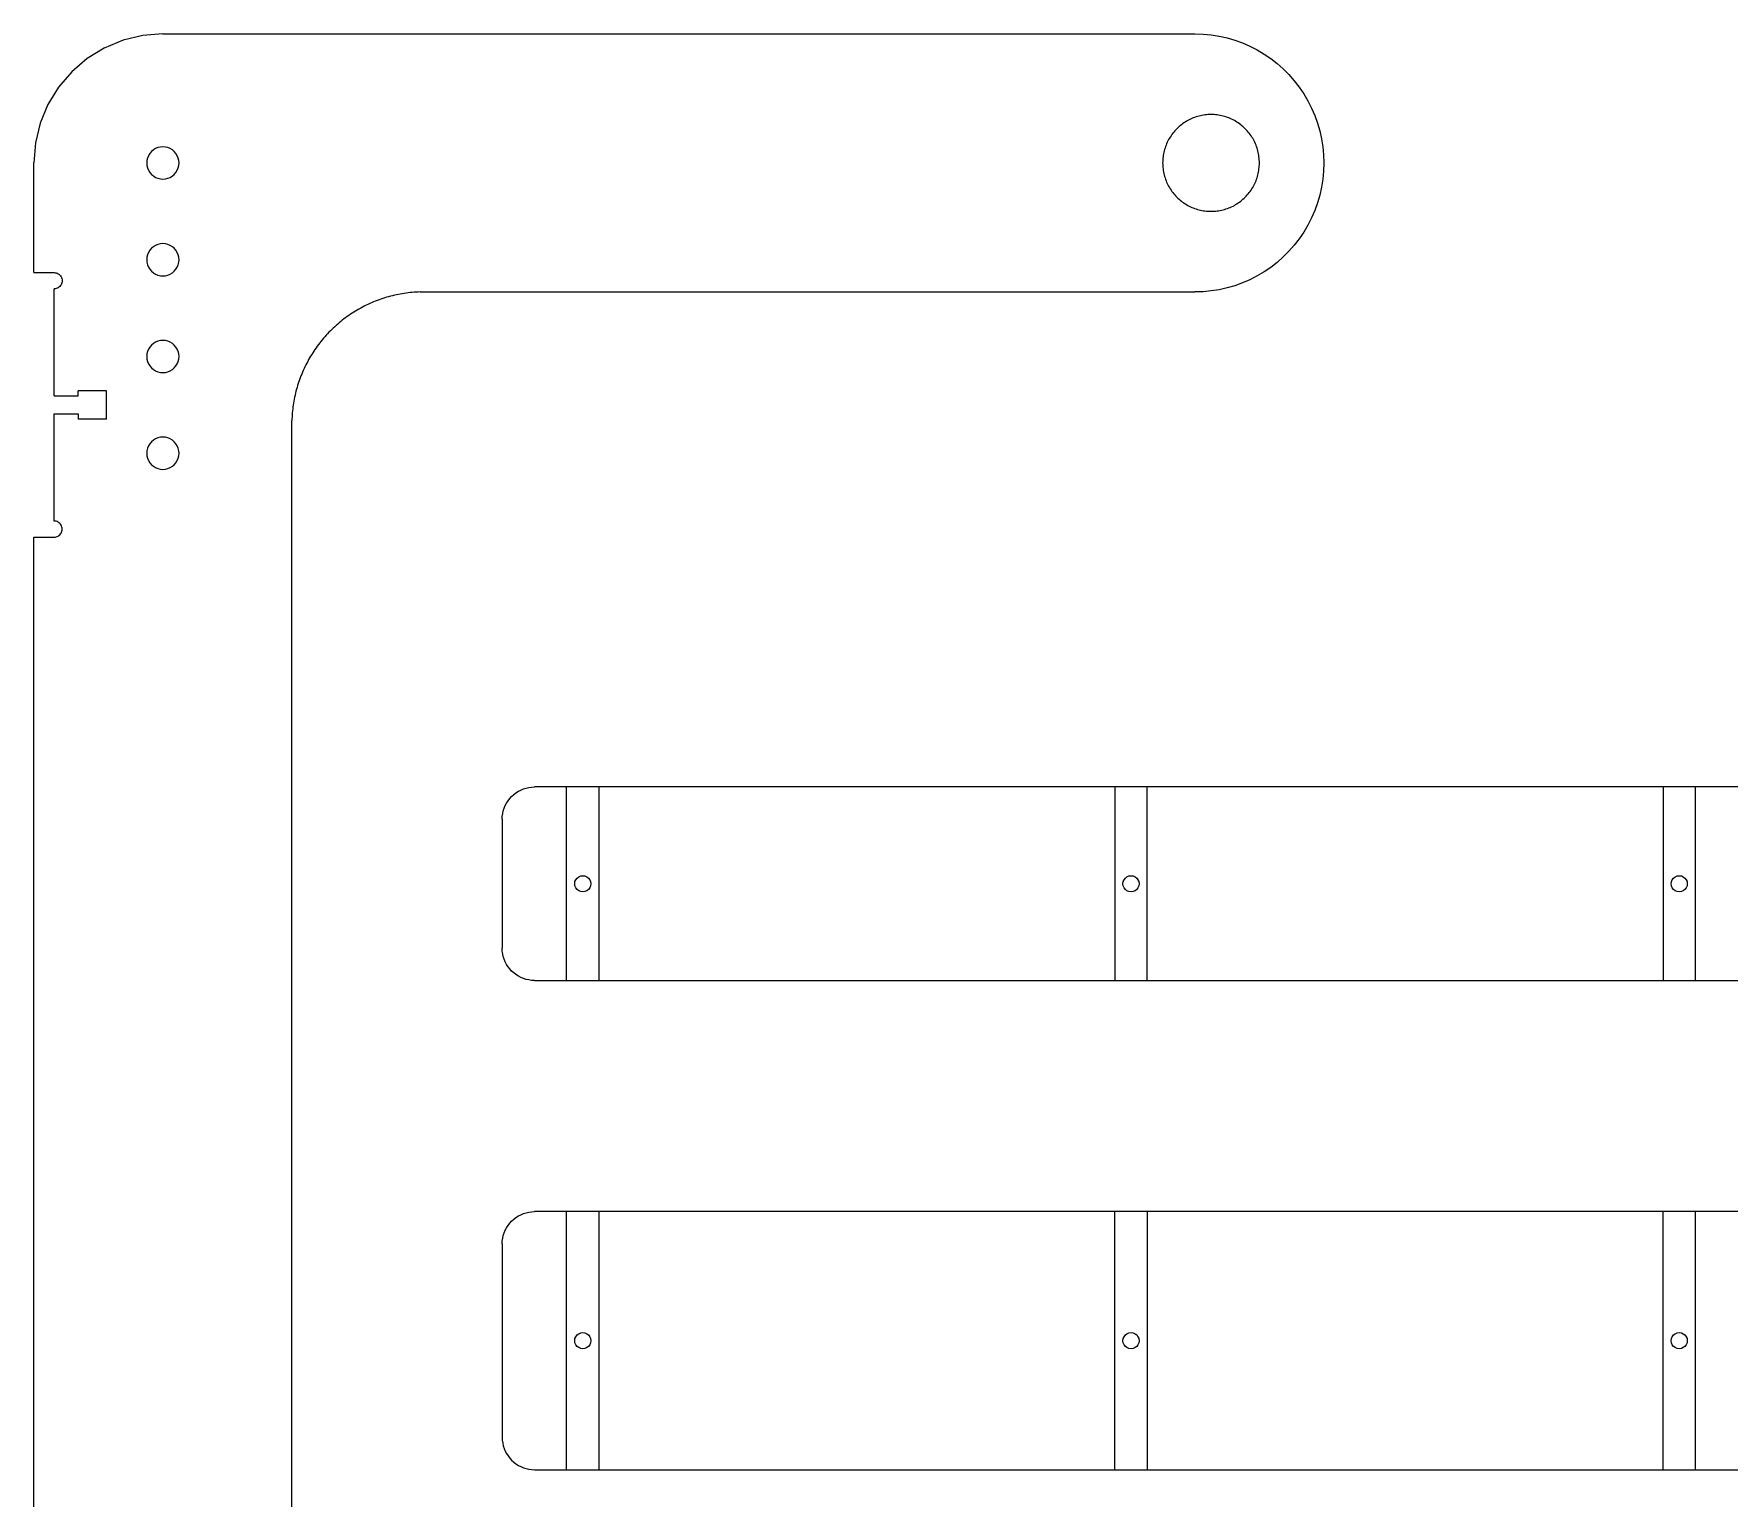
# Model space of a CAD drawing. Extents: x -54 to 50, y -44 to 48.
# Drawn here: x -2.3 to 23.98, y -22.46 to 0.23 of the extents above; entities that cross this region are included whole.
import ezdxf

# ---------------------------------------------------------------- set-up
doc = ezdxf.new("R2010")
doc.units = 0
doc.header["$MEASUREMENT"] = 0
doc.layers.get('0').update_dxf_attribs({"linetype": 'CONTINUOUS'})

msp = doc.modelspace()

# ---------------------------------------------------------------- linework, layer by layer
for p, q in [((-1.207, 0.014), (-1.474, -0.15)), ((-0.917, 0.134), (-1.207, 0.014)), ((-0.612, 0.207), (-0.917, 0.134)), ((-0.299, 0.232), (-0.612, 0.207)), ((15.701, 0.233), (15.827, 0.229)), ((15.827, 0.229), (15.952, 0.217)), ((15.952, 0.217), (16.076, 0.197)), ((16.076, 0.197), (16.199, 0.17)), ((16.199, 0.17), (16.319, 0.135)), ((16.319, 0.135), (16.437, 0.092)), ((16.437, 0.092), (16.553, 0.042)), ((16.553, 0.042), (16.665, -0.015)), ((-1.474, -0.15), (-1.713, -0.354)), ((16.665, -0.015), (16.773, -0.079)), ((16.773, -0.079), (16.877, -0.149)), ((16.877, -0.149), (16.976, -0.226)), ((16.976, -0.226), (17.07, -0.309)), ((-1.713, -0.354), (-1.917, -0.593)), ((17.07, -0.309), (17.159, -0.398)), ((17.159, -0.398), (17.242, -0.493)), ((17.242, -0.493), (17.319, -0.592)), ((-1.917, -0.593), (-2.081, -0.86)), ((17.319, -0.592), (17.39, -0.696)), ((17.39, -0.696), (17.454, -0.804)), ((-2.081, -0.86), (-2.201, -1.15)), ((15.742, -1.047), (15.719, -1.054)), ((15.765, -1.041), (15.742, -1.047)), ((15.788, -1.036), (15.765, -1.041)), ((15.811, -1.031), (15.788, -1.036)), ((15.834, -1.027), (15.811, -1.031)), ((15.857, -1.023), (15.834, -1.027)), ((15.881, -1.021), (15.857, -1.023)), ((15.904, -1.019), (15.881, -1.021)), ((15.928, -1.018), (15.904, -1.019)), ((15.951, -1.017), (15.928, -1.018)), ((15.975, -1.018), (15.951, -1.017)), ((15.998, -1.019), (15.975, -1.018)), ((16.022, -1.021), (15.998, -1.019)), ((16.045, -1.023), (16.022, -1.021)), ((16.069, -1.027), (16.045, -1.023)), ((16.092, -1.031), (16.069, -1.027)), ((16.115, -1.036), (16.092, -1.031)), ((16.138, -1.041), (16.115, -1.036)), ((16.16, -1.047), (16.138, -1.041)), ((16.183, -1.054), (16.16, -1.047)), ((17.454, -0.804), (17.511, -0.916)), ((17.511, -0.916), (17.561, -1.031)), ((17.561, -1.031), (17.603, -1.149)), ((-2.201, -1.15), (-2.274, -1.455)), ((15.359, -1.308), (15.344, -1.327)), ((15.373, -1.289), (15.359, -1.308)), ((15.389, -1.271), (15.373, -1.289)), ((15.405, -1.254), (15.389, -1.271)), ((15.421, -1.237), (15.405, -1.254)), ((15.438, -1.221), (15.421, -1.237)), ((15.455, -1.205), (15.438, -1.221)), ((15.473, -1.19), (15.455, -1.205)), ((15.492, -1.175), (15.473, -1.19)), ((15.51, -1.161), (15.492, -1.175)), ((15.53, -1.147), (15.51, -1.161)), ((15.549, -1.134), (15.53, -1.147)), ((15.569, -1.122), (15.549, -1.134)), ((15.59, -1.11), (15.569, -1.122)), ((15.611, -1.099), (15.59, -1.11)), ((15.632, -1.089), (15.611, -1.099)), ((15.653, -1.079), (15.632, -1.089)), ((15.675, -1.07), (15.653, -1.079)), ((15.697, -1.062), (15.675, -1.07)), ((15.719, -1.054), (15.697, -1.062)), ((16.205, -1.062), (16.183, -1.054)), ((16.227, -1.07), (16.205, -1.062)), ((16.249, -1.079), (16.227, -1.07)), ((16.271, -1.089), (16.249, -1.079)), ((16.292, -1.099), (16.271, -1.089)), ((16.313, -1.11), (16.292, -1.099)), ((16.333, -1.122), (16.313, -1.11)), ((16.353, -1.134), (16.333, -1.122)), ((16.373, -1.147), (16.353, -1.134)), ((16.392, -1.161), (16.373, -1.147)), ((16.411, -1.175), (16.392, -1.161)), ((16.429, -1.19), (16.411, -1.175)), ((16.447, -1.205), (16.429, -1.19)), ((16.465, -1.221), (16.447, -1.205)), ((16.482, -1.237), (16.465, -1.221)), ((16.498, -1.254), (16.482, -1.237)), ((16.514, -1.271), (16.498, -1.254)), ((16.529, -1.289), (16.514, -1.271)), ((16.544, -1.308), (16.529, -1.289)), ((16.558, -1.327), (16.544, -1.308)), ((17.603, -1.149), (17.638, -1.27)), ((17.638, -1.27), (17.666, -1.393)), ((-2.274, -1.455), (-2.299, -1.768)), ((-0.446, -1.566), (-0.476, -1.591)), ((-0.412, -1.545), (-0.446, -1.566)), ((-0.376, -1.53), (-0.412, -1.545)), ((-0.338, -1.521), (-0.376, -1.53)), ((-0.299, -1.518), (-0.338, -1.521)), ((-0.26, -1.521), (-0.299, -1.518)), ((-0.222, -1.53), (-0.26, -1.521)), ((-0.185, -1.545), (-0.222, -1.53)), ((-0.152, -1.566), (-0.185, -1.545)), ((-0.122, -1.591), (-0.152, -1.566)), ((15.231, -1.558), (15.225, -1.581)), ((15.238, -1.536), (15.231, -1.558)), ((15.246, -1.513), (15.238, -1.536)), ((15.254, -1.491), (15.246, -1.513)), ((15.263, -1.47), (15.254, -1.491)), ((15.273, -1.448), (15.263, -1.47)), ((15.283, -1.427), (15.273, -1.448)), ((15.294, -1.406), (15.283, -1.427)), ((15.306, -1.386), (15.294, -1.406)), ((15.318, -1.366), (15.306, -1.386)), ((15.331, -1.346), (15.318, -1.366)), ((15.344, -1.327), (15.331, -1.346)), ((16.572, -1.346), (16.558, -1.327)), ((16.584, -1.366), (16.572, -1.346)), ((16.597, -1.386), (16.584, -1.366)), ((16.608, -1.406), (16.597, -1.386)), ((16.619, -1.427), (16.608, -1.406)), ((16.63, -1.448), (16.619, -1.427)), ((16.64, -1.47), (16.63, -1.448)), ((16.649, -1.491), (16.64, -1.47)), ((16.657, -1.513), (16.649, -1.491)), ((16.665, -1.536), (16.657, -1.513)), ((16.671, -1.558), (16.665, -1.536)), ((16.678, -1.581), (16.671, -1.558)), ((17.666, -1.393), (17.685, -1.517)), ((17.685, -1.517), (17.697, -1.642)), ((-0.546, -1.729), (-0.549, -1.768)), ((-0.549, -1.768), (-0.546, -1.807)), ((-0.537, -1.691), (-0.546, -1.729)), ((-0.546, -1.807), (-0.537, -1.845)), ((-0.522, -1.655), (-0.537, -1.691)), ((-0.501, -1.621), (-0.522, -1.655)), ((-0.476, -1.591), (-0.501, -1.621)), ((-0.097, -1.621), (-0.122, -1.591)), ((-0.076, -1.655), (-0.097, -1.621)), ((-0.061, -1.691), (-0.076, -1.655)), ((-0.052, -1.729), (-0.061, -1.691)), ((-0.061, -1.845), (-0.052, -1.807)), ((-0.049, -1.768), (-0.052, -1.729)), ((-0.052, -1.807), (-0.049, -1.768)), ((15.202, -1.744), (15.201, -1.767)), ((15.201, -1.767), (15.202, -1.791)), ((15.203, -1.72), (15.202, -1.744)), ((15.202, -1.791), (15.203, -1.815)), ((15.205, -1.697), (15.203, -1.72)), ((15.203, -1.815), (15.205, -1.838)), ((15.207, -1.673), (15.205, -1.697)), ((15.205, -1.838), (15.207, -1.861)), ((15.21, -1.65), (15.207, -1.673)), ((15.215, -1.627), (15.21, -1.65)), ((15.219, -1.604), (15.215, -1.627)), ((15.225, -1.581), (15.219, -1.604)), ((16.683, -1.604), (16.678, -1.581)), ((16.688, -1.627), (16.683, -1.604)), ((16.692, -1.65), (16.688, -1.627)), ((16.695, -1.673), (16.692, -1.65)), ((16.698, -1.697), (16.695, -1.673)), ((16.695, -1.861), (16.698, -1.838)), ((16.7, -1.72), (16.698, -1.697)), ((16.698, -1.838), (16.7, -1.815)), ((16.701, -1.744), (16.7, -1.72)), ((16.7, -1.815), (16.701, -1.791)), ((16.701, -1.767), (16.701, -1.744)), ((16.701, -1.791), (16.701, -1.767)), ((17.697, -1.642), (17.701, -1.767)), ((17.701, -1.767), (17.697, -1.893)), ((-0.537, -1.845), (-0.522, -1.882)), ((-0.522, -1.882), (-0.501, -1.915)), ((-0.501, -1.915), (-0.476, -1.945)), ((-0.476, -1.945), (-0.446, -1.97)), ((-0.446, -1.97), (-0.412, -1.991)), ((-0.412, -1.991), (-0.376, -2.006)), ((-0.376, -2.006), (-0.338, -2.015)), ((-0.338, -2.015), (-0.299, -2.018)), ((-0.299, -2.018), (-0.26, -2.015)), ((-0.26, -2.015), (-0.222, -2.006)), ((-0.222, -2.006), (-0.185, -1.991)), ((-0.185, -1.991), (-0.152, -1.97)), ((-0.152, -1.97), (-0.122, -1.945)), ((-0.122, -1.945), (-0.097, -1.915)), ((-0.097, -1.915), (-0.076, -1.882)), ((-0.076, -1.882), (-0.061, -1.845)), ((15.207, -1.861), (15.21, -1.885)), ((15.21, -1.885), (15.215, -1.908)), ((15.215, -1.908), (15.219, -1.931)), ((15.219, -1.931), (15.225, -1.954)), ((15.225, -1.954), (15.231, -1.977)), ((15.231, -1.977), (15.238, -1.999)), ((15.238, -1.999), (15.246, -2.021)), ((15.246, -2.021), (15.254, -2.044)), ((15.254, -2.044), (15.263, -2.065)), ((15.263, -2.065), (15.273, -2.087)), ((15.273, -2.087), (15.283, -2.108)), ((16.619, -2.108), (16.63, -2.087)), ((16.63, -2.087), (16.64, -2.065)), ((16.64, -2.065), (16.649, -2.044)), ((16.649, -2.044), (16.657, -2.021)), ((16.657, -2.021), (16.665, -1.999)), ((16.665, -1.999), (16.671, -1.977)), ((16.671, -1.977), (16.678, -1.954)), ((16.678, -1.954), (16.683, -1.931)), ((16.683, -1.931), (16.688, -1.908)), ((16.688, -1.908), (16.692, -1.885)), ((16.692, -1.885), (16.695, -1.861)), ((17.685, -2.018), (17.666, -2.142)), ((17.697, -1.893), (17.685, -2.018)), ((15.283, -2.108), (15.294, -2.129)), ((15.294, -2.129), (15.306, -2.149)), ((15.306, -2.149), (15.318, -2.169)), ((15.318, -2.169), (15.331, -2.189)), ((15.331, -2.189), (15.344, -2.208)), ((15.344, -2.208), (15.359, -2.227)), ((15.359, -2.227), (15.373, -2.246)), ((15.373, -2.246), (15.389, -2.263)), ((15.389, -2.263), (15.405, -2.281)), ((15.405, -2.281), (15.421, -2.298)), ((15.421, -2.298), (15.438, -2.314)), ((15.438, -2.314), (15.455, -2.33)), ((15.455, -2.33), (15.473, -2.345)), ((15.473, -2.345), (15.492, -2.36)), ((15.492, -2.36), (15.51, -2.374)), ((16.392, -2.374), (16.411, -2.36)), ((16.411, -2.36), (16.429, -2.345)), ((16.429, -2.345), (16.447, -2.33)), ((16.447, -2.33), (16.465, -2.314)), ((16.465, -2.314), (16.482, -2.298)), ((16.482, -2.298), (16.498, -2.281)), ((16.498, -2.281), (16.514, -2.263)), ((16.514, -2.263), (16.529, -2.246)), ((16.529, -2.246), (16.544, -2.227)), ((16.544, -2.227), (16.558, -2.208)), ((16.558, -2.208), (16.572, -2.189)), ((16.572, -2.189), (16.584, -2.169)), ((16.584, -2.169), (16.597, -2.149)), ((16.597, -2.149), (16.608, -2.129)), ((16.608, -2.129), (16.619, -2.108)), ((17.638, -2.265), (17.603, -2.385)), ((17.666, -2.142), (17.638, -2.265)), ((15.51, -2.374), (15.53, -2.388)), ((15.53, -2.388), (15.549, -2.401)), ((15.549, -2.401), (15.569, -2.413)), ((15.569, -2.413), (15.59, -2.425)), ((15.59, -2.425), (15.611, -2.436)), ((15.611, -2.436), (15.632, -2.446)), ((15.632, -2.446), (15.653, -2.456)), ((15.653, -2.456), (15.675, -2.465)), ((15.675, -2.465), (15.697, -2.473)), ((15.697, -2.473), (15.719, -2.481)), ((15.719, -2.481), (15.742, -2.488)), ((15.742, -2.488), (15.765, -2.494)), ((15.765, -2.494), (15.788, -2.499)), ((15.788, -2.499), (15.811, -2.504)), ((15.811, -2.504), (15.834, -2.508)), ((15.834, -2.508), (15.857, -2.512)), ((15.857, -2.512), (15.881, -2.514)), ((15.881, -2.514), (15.904, -2.516)), ((15.904, -2.516), (15.928, -2.517)), ((15.928, -2.517), (15.951, -2.517)), ((15.951, -2.517), (15.975, -2.517)), ((15.975, -2.517), (15.998, -2.516)), ((15.998, -2.516), (16.022, -2.514)), ((16.022, -2.514), (16.045, -2.512)), ((16.045, -2.512), (16.069, -2.508)), ((16.069, -2.508), (16.092, -2.504)), ((16.092, -2.504), (16.115, -2.499)), ((16.115, -2.499), (16.138, -2.494)), ((16.138, -2.494), (16.16, -2.488)), ((16.16, -2.488), (16.183, -2.481)), ((16.183, -2.481), (16.205, -2.473)), ((16.205, -2.473), (16.227, -2.465)), ((16.227, -2.465), (16.249, -2.456)), ((16.249, -2.456), (16.271, -2.446)), ((16.271, -2.446), (16.292, -2.436)), ((16.292, -2.436), (16.313, -2.425)), ((16.313, -2.425), (16.333, -2.413)), ((16.333, -2.413), (16.353, -2.401)), ((16.353, -2.401), (16.373, -2.388)), ((16.373, -2.388), (16.392, -2.374)), ((17.511, -2.619), (17.454, -2.731)), ((17.561, -2.504), (17.511, -2.619)), ((17.603, -2.385), (17.561, -2.504)), ((17.39, -2.839), (17.319, -2.943)), ((17.454, -2.731), (17.39, -2.839)), ((-0.501, -3.121), (-0.522, -3.155)), ((-0.476, -3.091), (-0.501, -3.121)), ((-0.446, -3.066), (-0.476, -3.091)), ((-0.412, -3.045), (-0.446, -3.066)), ((-0.376, -3.03), (-0.412, -3.045)), ((-0.338, -3.021), (-0.376, -3.03)), ((-0.299, -3.018), (-0.338, -3.021)), ((-0.26, -3.021), (-0.299, -3.018)), ((-0.222, -3.03), (-0.26, -3.021)), ((-0.185, -3.045), (-0.222, -3.03)), ((-0.152, -3.066), (-0.185, -3.045)), ((-0.122, -3.091), (-0.152, -3.066)), ((-0.097, -3.121), (-0.122, -3.091)), ((-0.076, -3.155), (-0.097, -3.121)), ((17.159, -3.137), (17.07, -3.225)), ((17.242, -3.042), (17.159, -3.137)), ((17.319, -2.943), (17.242, -3.042)), ((-0.546, -3.229), (-0.549, -3.268)), ((-0.549, -3.268), (-0.546, -3.307)), ((-0.537, -3.191), (-0.546, -3.229)), ((-0.546, -3.307), (-0.537, -3.345)), ((-0.522, -3.155), (-0.537, -3.191)), ((-0.537, -3.345), (-0.522, -3.382)), ((-0.522, -3.382), (-0.501, -3.415)), ((-0.501, -3.415), (-0.476, -3.445)), ((-0.122, -3.445), (-0.097, -3.415)), ((-0.097, -3.415), (-0.076, -3.382)), ((-0.061, -3.191), (-0.076, -3.155)), ((-0.076, -3.382), (-0.061, -3.345)), ((-0.052, -3.229), (-0.061, -3.191)), ((-0.061, -3.345), (-0.052, -3.307)), ((-0.049, -3.268), (-0.052, -3.229)), ((-0.052, -3.307), (-0.049, -3.268)), ((16.877, -3.386), (16.773, -3.456)), ((16.976, -3.309), (16.877, -3.386)), ((17.07, -3.225), (16.976, -3.309)), ((-1.986, -3.468), (-1.97, -3.469)), ((-1.97, -3.469), (-1.954, -3.472)), ((-1.954, -3.472), (-1.939, -3.478)), ((-1.939, -3.478), (-1.924, -3.485)), ((-1.924, -3.485), (-1.91, -3.494)), ((-1.91, -3.494), (-1.898, -3.505)), ((-1.898, -3.505), (-1.887, -3.517)), ((-1.887, -3.669), (-1.898, -3.681)), ((-1.887, -3.517), (-1.878, -3.531)), ((-1.878, -3.656), (-1.887, -3.669)), ((-1.878, -3.531), (-1.871, -3.545)), ((-1.871, -3.641), (-1.878, -3.656)), ((-1.871, -3.545), (-1.866, -3.561)), ((-1.866, -3.625), (-1.871, -3.641)), ((-1.866, -3.561), (-1.862, -3.577)), ((-1.862, -3.609), (-1.866, -3.625)), ((-1.862, -3.577), (-1.861, -3.593)), ((-1.861, -3.593), (-1.862, -3.609)), ((-0.476, -3.445), (-0.446, -3.47)), ((-0.446, -3.47), (-0.412, -3.491)), ((-0.412, -3.491), (-0.376, -3.506)), ((-0.376, -3.506), (-0.338, -3.515)), ((-0.338, -3.515), (-0.299, -3.518)), ((-0.299, -3.518), (-0.26, -3.515)), ((-0.26, -3.515), (-0.222, -3.506)), ((-0.222, -3.506), (-0.185, -3.491)), ((-0.185, -3.491), (-0.152, -3.47)), ((-0.152, -3.47), (-0.122, -3.445)), ((16.319, -3.67), (16.199, -3.705)), ((16.437, -3.627), (16.319, -3.67)), ((16.553, -3.577), (16.437, -3.627)), ((16.665, -3.52), (16.553, -3.577)), ((16.773, -3.456), (16.665, -3.52)), ((-1.97, -3.717), (-1.986, -3.718)), ((-1.954, -3.714), (-1.97, -3.717)), ((-1.938, -3.709), (-1.954, -3.714)), ((-1.924, -3.701), (-1.938, -3.709)), ((-1.91, -3.692), (-1.924, -3.701)), ((-1.898, -3.681), (-1.91, -3.692)), ((2.936, -3.935), (2.908, -3.948)), ((2.965, -3.923), (2.936, -3.935)), ((2.994, -3.911), (2.965, -3.923)), ((3.023, -3.9), (2.994, -3.911)), ((3.052, -3.889), (3.023, -3.9)), ((3.081, -3.879), (3.052, -3.889)), ((3.111, -3.869), (3.081, -3.879)), ((3.141, -3.859), (3.111, -3.869)), ((3.17, -3.85), (3.141, -3.859)), ((3.2, -3.842), (3.17, -3.85)), ((3.23, -3.834), (3.2, -3.842)), ((3.261, -3.826), (3.23, -3.834)), ((3.291, -3.819), (3.261, -3.826)), ((3.321, -3.812), (3.291, -3.819)), ((3.352, -3.806), (3.321, -3.812)), ((3.382, -3.8), (3.352, -3.806)), ((3.413, -3.795), (3.382, -3.8)), ((3.444, -3.79), (3.413, -3.795)), ((3.474, -3.785), (3.444, -3.79)), ((3.505, -3.781), (3.474, -3.785)), ((3.536, -3.778), (3.505, -3.781)), ((3.567, -3.775), (3.536, -3.778)), ((3.598, -3.772), (3.567, -3.775)), ((3.629, -3.77), (3.598, -3.772)), ((3.66, -3.769), (3.629, -3.77)), ((3.691, -3.767), (3.66, -3.769)), ((15.827, -3.764), (15.701, -3.767)), ((15.952, -3.752), (15.827, -3.764)), ((16.076, -3.732), (15.952, -3.752)), ((16.199, -3.705), (16.076, -3.732)), ((2.508, -4.186), (2.483, -4.205)), ((2.533, -4.167), (2.508, -4.186)), ((2.558, -4.149), (2.533, -4.167)), ((2.583, -4.131), (2.558, -4.149)), ((2.609, -4.114), (2.583, -4.131)), ((2.635, -4.097), (2.609, -4.114)), ((2.661, -4.08), (2.635, -4.097)), ((2.688, -4.064), (2.661, -4.08)), ((2.714, -4.048), (2.688, -4.064)), ((2.741, -4.032), (2.714, -4.048)), ((2.769, -4.017), (2.741, -4.032)), ((2.796, -4.002), (2.769, -4.017)), ((2.824, -3.988), (2.796, -4.002)), ((2.852, -3.974), (2.824, -3.988)), ((2.88, -3.961), (2.852, -3.974)), ((2.908, -3.948), (2.88, -3.961)), ((2.212, -4.461), (2.192, -4.485)), ((2.233, -4.438), (2.212, -4.461)), ((2.254, -4.415), (2.233, -4.438)), ((2.275, -4.393), (2.254, -4.415)), ((2.297, -4.371), (2.275, -4.393)), ((2.319, -4.349), (2.297, -4.371)), ((2.342, -4.327), (2.319, -4.349)), ((2.365, -4.306), (2.342, -4.327)), ((2.388, -4.285), (2.365, -4.306)), ((2.411, -4.265), (2.388, -4.285)), ((2.435, -4.244), (2.411, -4.265)), ((2.459, -4.225), (2.435, -4.244)), ((2.483, -4.205), (2.459, -4.225)), ((-0.546, -4.729), (-0.549, -4.768)), ((-0.537, -4.691), (-0.546, -4.729)), ((-0.522, -4.655), (-0.537, -4.691)), ((-0.501, -4.621), (-0.522, -4.655)), ((-0.476, -4.591), (-0.501, -4.621)), ((-0.446, -4.566), (-0.476, -4.591)), ((-0.412, -4.545), (-0.446, -4.566)), ((-0.376, -4.53), (-0.412, -4.545)), ((-0.338, -4.521), (-0.376, -4.53)), ((-0.299, -4.518), (-0.338, -4.521)), ((-0.26, -4.521), (-0.299, -4.518)), ((-0.222, -4.53), (-0.26, -4.521)), ((-0.185, -4.545), (-0.222, -4.53)), ((-0.152, -4.566), (-0.185, -4.545)), ((-0.122, -4.591), (-0.152, -4.566)), ((-0.097, -4.621), (-0.122, -4.591)), ((-0.076, -4.655), (-0.097, -4.621)), ((-0.061, -4.691), (-0.076, -4.655)), ((-0.052, -4.729), (-0.061, -4.691)), ((-0.049, -4.768), (-0.052, -4.729)), ((2.025, -4.71), (2.008, -4.736)), ((2.042, -4.683), (2.025, -4.71)), ((2.059, -4.658), (2.042, -4.683)), ((2.077, -4.632), (2.059, -4.658)), ((2.095, -4.607), (2.077, -4.632)), ((2.114, -4.582), (2.095, -4.607)), ((2.133, -4.557), (2.114, -4.582)), ((2.152, -4.533), (2.133, -4.557)), ((2.172, -4.509), (2.152, -4.533)), ((2.192, -4.485), (2.172, -4.509)), ((-0.549, -4.768), (-0.546, -4.807)), ((-0.546, -4.807), (-0.537, -4.845)), ((-0.537, -4.845), (-0.522, -4.882)), ((-0.522, -4.882), (-0.501, -4.915)), ((-0.501, -4.915), (-0.476, -4.945)), ((-0.476, -4.945), (-0.446, -4.97)), ((-0.446, -4.97), (-0.412, -4.991)), ((-0.412, -4.991), (-0.376, -5.006)), ((-0.222, -5.006), (-0.185, -4.991)), ((-0.185, -4.991), (-0.152, -4.97)), ((-0.152, -4.97), (-0.122, -4.945)), ((-0.122, -4.945), (-0.097, -4.915)), ((-0.097, -4.915), (-0.076, -4.882)), ((-0.076, -4.882), (-0.061, -4.845)), ((-0.061, -4.845), (-0.052, -4.807)), ((-0.052, -4.807), (-0.049, -4.768)), ((1.877, -4.983), (1.865, -5.012)), ((1.89, -4.955), (1.877, -4.983)), ((1.903, -4.927), (1.89, -4.955)), ((1.917, -4.899), (1.903, -4.927)), ((1.931, -4.871), (1.917, -4.899)), ((1.946, -4.844), (1.931, -4.871)), ((1.961, -4.816), (1.946, -4.844)), ((1.976, -4.789), (1.961, -4.816)), ((1.992, -4.762), (1.976, -4.789)), ((2.008, -4.736), (1.992, -4.762)), ((-0.376, -5.006), (-0.338, -5.015)), ((-0.338, -5.015), (-0.299, -5.018)), ((-0.299, -5.018), (-0.26, -5.015)), ((-0.26, -5.015), (-0.222, -5.006)), ((1.781, -5.246), (1.772, -5.276)), ((1.79, -5.216), (1.781, -5.246)), ((1.799, -5.187), (1.79, -5.216)), ((1.809, -5.157), (1.799, -5.187)), ((1.819, -5.128), (1.809, -5.157)), ((1.83, -5.098), (1.819, -5.128)), ((1.841, -5.069), (1.83, -5.098)), ((1.853, -5.04), (1.841, -5.069)), ((1.865, -5.012), (1.853, -5.04)), ((1.726, -5.489), (1.721, -5.52)), ((1.731, -5.458), (1.726, -5.489)), ((1.737, -5.427), (1.731, -5.458)), ((1.743, -5.397), (1.737, -5.427)), ((1.75, -5.367), (1.743, -5.397)), ((1.757, -5.336), (1.75, -5.367)), ((1.764, -5.306), (1.757, -5.336)), ((1.772, -5.276), (1.764, -5.306)), ((1.701, -5.736), (1.7, -5.767)), ((1.703, -5.705), (1.701, -5.736)), ((1.704, -5.674), (1.703, -5.705)), ((1.707, -5.643), (1.704, -5.674)), ((1.71, -5.612), (1.707, -5.643)), ((1.713, -5.581), (1.71, -5.612)), ((1.717, -5.55), (1.713, -5.581)), ((1.721, -5.52), (1.717, -5.55)), ((-0.376, -6.03), (-0.412, -6.045)), ((-0.338, -6.021), (-0.376, -6.03)), ((-0.299, -6.018), (-0.338, -6.021)), ((-0.26, -6.021), (-0.299, -6.018)), ((-0.222, -6.03), (-0.26, -6.021)), ((-0.185, -6.045), (-0.222, -6.03)), ((-0.546, -6.229), (-0.549, -6.268)), ((-0.549, -6.268), (-0.546, -6.307)), ((-0.537, -6.191), (-0.546, -6.229)), ((-0.546, -6.307), (-0.537, -6.345)), ((-0.522, -6.155), (-0.537, -6.191)), ((-0.501, -6.121), (-0.522, -6.155)), ((-0.476, -6.091), (-0.501, -6.121)), ((-0.446, -6.066), (-0.476, -6.091)), ((-0.412, -6.045), (-0.446, -6.066)), ((-0.152, -6.066), (-0.185, -6.045)), ((-0.122, -6.091), (-0.152, -6.066)), ((-0.097, -6.121), (-0.122, -6.091)), ((-0.076, -6.155), (-0.097, -6.121)), ((-0.061, -6.191), (-0.076, -6.155)), ((-0.052, -6.229), (-0.061, -6.191)), ((-0.061, -6.345), (-0.052, -6.307)), ((-0.049, -6.268), (-0.052, -6.229)), ((-0.052, -6.307), (-0.049, -6.268)), ((-0.537, -6.345), (-0.522, -6.382)), ((-0.522, -6.382), (-0.501, -6.415)), ((-0.501, -6.415), (-0.476, -6.445)), ((-0.476, -6.445), (-0.446, -6.47)), ((-0.446, -6.47), (-0.412, -6.491)), ((-0.412, -6.491), (-0.376, -6.506)), ((-0.376, -6.506), (-0.338, -6.515)), ((-0.338, -6.515), (-0.299, -6.518)), ((-0.299, -6.518), (-0.26, -6.515)), ((-0.26, -6.515), (-0.222, -6.506)), ((-0.222, -6.506), (-0.185, -6.491)), ((-0.185, -6.491), (-0.152, -6.47)), ((-0.152, -6.47), (-0.122, -6.445)), ((-0.122, -6.445), (-0.097, -6.415)), ((-0.097, -6.415), (-0.076, -6.382)), ((-0.076, -6.382), (-0.061, -6.345)), ((-1.97, -7.319), (-1.986, -7.318)), ((-1.954, -7.322), (-1.97, -7.319)), ((-1.938, -7.328), (-1.954, -7.322)), ((-1.924, -7.335), (-1.938, -7.328)), ((-1.91, -7.344), (-1.924, -7.335)), ((-1.898, -7.355), (-1.91, -7.344)), ((-1.887, -7.367), (-1.898, -7.355)), ((-1.986, -7.568), (-1.97, -7.567)), ((-1.97, -7.567), (-1.954, -7.564)), ((-1.954, -7.564), (-1.938, -7.559)), ((-1.938, -7.559), (-1.924, -7.551)), ((-1.924, -7.551), (-1.91, -7.542)), ((-1.91, -7.542), (-1.898, -7.531)), ((-1.898, -7.531), (-1.887, -7.519)), ((-1.878, -7.381), (-1.887, -7.367)), ((-1.887, -7.519), (-1.878, -7.506)), ((-1.871, -7.395), (-1.878, -7.381)), ((-1.878, -7.506), (-1.871, -7.491)), ((-1.866, -7.411), (-1.871, -7.395)), ((-1.871, -7.491), (-1.866, -7.475)), ((-1.862, -7.427), (-1.866, -7.411)), ((-1.866, -7.475), (-1.862, -7.459)), ((-1.861, -7.443), (-1.862, -7.427)), ((-1.862, -7.459), (-1.861, -7.443)), ((5.108, -11.587), (5.14, -11.558)), ((5.14, -11.558), (5.175, -11.531)), ((5.175, -11.531), (5.212, -11.508)), ((5.212, -11.508), (5.25, -11.488)), ((5.25, -11.488), (5.291, -11.471)), ((5.291, -11.471), (5.332, -11.458)), ((5.332, -11.458), (5.375, -11.448)), ((5.375, -11.448), (5.418, -11.443)), ((5.418, -11.443), (5.462, -11.441)), ((4.969, -11.854), (4.979, -11.811)), ((4.979, -11.811), (4.992, -11.77)), ((4.992, -11.77), (5.008, -11.73)), ((5.008, -11.73), (5.029, -11.691)), ((5.029, -11.691), (5.052, -11.654)), ((5.052, -11.654), (5.079, -11.619)), ((5.079, -11.619), (5.108, -11.587)), ((4.962, -11.941), (4.963, -11.897)), ((4.963, -11.897), (4.969, -11.854)), ((6.09, -12.908), (6.103, -12.878)), ((6.103, -12.878), (6.123, -12.852)), ((6.123, -12.852), (6.148, -12.833)), ((6.148, -12.833), (6.179, -12.82)), ((6.179, -12.82), (6.211, -12.816)), ((6.211, -12.816), (6.243, -12.82)), ((6.243, -12.82), (6.273, -12.833)), ((6.273, -12.833), (6.299, -12.852)), ((6.299, -12.852), (6.319, -12.878)), ((6.319, -12.878), (6.332, -12.908)), ((14.59, -12.908), (14.603, -12.878)), ((14.603, -12.878), (14.623, -12.852)), ((14.623, -12.852), (14.648, -12.833)), ((14.648, -12.833), (14.679, -12.82)), ((14.679, -12.82), (14.711, -12.816)), ((14.711, -12.816), (14.743, -12.82)), ((14.743, -12.82), (14.773, -12.833)), ((14.773, -12.833), (14.799, -12.852)), ((14.799, -12.852), (14.819, -12.878)), ((14.819, -12.878), (14.832, -12.908)), ((23.09, -12.908), (23.103, -12.878)), ((23.103, -12.878), (23.123, -12.852)), ((23.123, -12.852), (23.148, -12.833)), ((23.148, -12.833), (23.179, -12.82)), ((23.179, -12.82), (23.211, -12.816)), ((23.211, -12.816), (23.243, -12.82)), ((23.243, -12.82), (23.273, -12.833)), ((23.273, -12.833), (23.299, -12.852)), ((23.299, -12.852), (23.319, -12.878)), ((23.319, -12.878), (23.332, -12.908)), ((6.086, -12.941), (6.09, -12.908)), ((6.09, -12.973), (6.086, -12.941)), ((6.103, -13.003), (6.09, -12.973)), ((6.123, -13.029), (6.103, -13.003)), ((6.148, -13.049), (6.123, -13.029)), ((6.179, -13.062), (6.148, -13.049)), ((6.211, -13.066), (6.179, -13.062)), ((6.243, -13.062), (6.211, -13.066)), ((6.273, -13.049), (6.243, -13.062)), ((6.299, -13.029), (6.273, -13.049)), ((6.319, -13.003), (6.299, -13.029)), ((6.332, -12.973), (6.319, -13.003)), ((6.332, -12.908), (6.336, -12.941)), ((6.336, -12.941), (6.332, -12.973)), ((14.586, -12.941), (14.59, -12.908)), ((14.59, -12.973), (14.586, -12.941)), ((14.603, -13.003), (14.59, -12.973)), ((14.623, -13.029), (14.603, -13.003)), ((14.648, -13.049), (14.623, -13.029)), ((14.679, -13.062), (14.648, -13.049)), ((14.711, -13.066), (14.679, -13.062)), ((14.743, -13.062), (14.711, -13.066)), ((14.773, -13.049), (14.743, -13.062)), ((14.799, -13.029), (14.773, -13.049)), ((14.819, -13.003), (14.799, -13.029)), ((14.832, -12.973), (14.819, -13.003)), ((14.832, -12.908), (14.836, -12.941)), ((14.836, -12.941), (14.832, -12.973)), ((23.086, -12.941), (23.09, -12.908)), ((23.09, -12.973), (23.086, -12.941)), ((23.103, -13.003), (23.09, -12.973)), ((23.123, -13.029), (23.103, -13.003)), ((23.148, -13.049), (23.123, -13.029)), ((23.179, -13.062), (23.148, -13.049)), ((23.211, -13.066), (23.179, -13.062)), ((23.243, -13.062), (23.211, -13.066)), ((23.273, -13.049), (23.243, -13.062)), ((23.299, -13.029), (23.273, -13.049)), ((23.319, -13.003), (23.299, -13.029)), ((23.332, -12.973), (23.319, -13.003)), ((23.332, -12.908), (23.336, -12.941)), ((23.336, -12.941), (23.332, -12.973)), ((4.963, -13.984), (4.962, -13.941)), ((4.969, -14.028), (4.963, -13.984)), ((4.979, -14.07), (4.969, -14.028)), ((4.992, -14.112), (4.979, -14.07)), ((5.008, -14.152), (4.992, -14.112)), ((5.029, -14.191), (5.008, -14.152)), ((5.052, -14.228), (5.029, -14.191)), ((5.079, -14.262), (5.052, -14.228)), ((5.108, -14.294), (5.079, -14.262)), ((5.14, -14.324), (5.108, -14.294)), ((5.175, -14.35), (5.14, -14.324)), ((5.212, -14.374), (5.175, -14.35)), ((5.25, -14.394), (5.212, -14.374)), ((5.291, -14.411), (5.25, -14.394)), ((5.332, -14.424), (5.291, -14.411)), ((5.375, -14.433), (5.332, -14.424)), ((5.418, -14.439), (5.375, -14.433)), ((5.462, -14.441), (5.418, -14.439)), ((5.14, -18.141), (5.175, -18.115)), ((5.175, -18.115), (5.212, -18.091)), ((5.212, -18.091), (5.25, -18.071)), ((5.25, -18.071), (5.291, -18.054)), ((5.291, -18.054), (5.332, -18.041)), ((5.332, -18.041), (5.375, -18.032)), ((5.375, -18.032), (5.418, -18.026)), ((5.418, -18.026), (5.462, -18.024)), ((4.969, -18.437), (4.979, -18.395)), ((4.979, -18.395), (4.992, -18.353)), ((4.992, -18.353), (5.008, -18.313)), ((5.008, -18.313), (5.029, -18.274)), ((5.029, -18.274), (5.052, -18.237)), ((5.052, -18.237), (5.079, -18.203)), ((5.079, -18.203), (5.108, -18.171)), ((5.108, -18.171), (5.14, -18.141)), ((4.962, -18.524), (4.963, -18.481)), ((4.963, -18.481), (4.969, -18.437)), ((6.09, -19.992), (6.103, -19.962)), ((6.103, -19.962), (6.123, -19.936)), ((6.123, -19.936), (6.148, -19.916)), ((6.148, -19.916), (6.179, -19.903)), ((6.179, -19.903), (6.211, -19.899)), ((6.211, -19.899), (6.243, -19.903)), ((6.243, -19.903), (6.273, -19.916)), ((6.273, -19.916), (6.299, -19.936)), ((6.299, -19.936), (6.319, -19.962)), ((6.319, -19.962), (6.332, -19.992)), ((14.59, -19.992), (14.603, -19.962)), ((14.603, -19.962), (14.623, -19.936)), ((14.623, -19.936), (14.648, -19.916)), ((14.648, -19.916), (14.679, -19.903)), ((14.679, -19.903), (14.711, -19.899)), ((14.711, -19.899), (14.743, -19.903)), ((14.743, -19.903), (14.773, -19.916)), ((14.773, -19.916), (14.799, -19.936)), ((14.799, -19.936), (14.819, -19.962)), ((14.819, -19.962), (14.832, -19.992)), ((23.09, -19.992), (23.103, -19.962)), ((23.103, -19.962), (23.123, -19.936)), ((23.123, -19.936), (23.148, -19.916)), ((23.148, -19.916), (23.179, -19.903)), ((23.179, -19.903), (23.211, -19.899)), ((23.211, -19.899), (23.243, -19.903)), ((23.243, -19.903), (23.273, -19.916)), ((23.273, -19.916), (23.299, -19.936)), ((23.299, -19.936), (23.319, -19.962)), ((23.319, -19.962), (23.332, -19.992)), ((6.086, -20.024), (6.09, -19.992)), ((6.09, -20.057), (6.086, -20.024)), ((6.103, -20.087), (6.09, -20.057)), ((6.123, -20.113), (6.103, -20.087)), ((6.148, -20.132), (6.123, -20.113)), ((6.179, -20.145), (6.148, -20.132)), ((6.211, -20.149), (6.179, -20.145)), ((6.243, -20.145), (6.211, -20.149)), ((6.273, -20.132), (6.243, -20.145)), ((6.299, -20.113), (6.273, -20.132)), ((6.319, -20.087), (6.299, -20.113)), ((6.332, -20.057), (6.319, -20.087)), ((6.332, -19.992), (6.336, -20.024)), ((6.336, -20.024), (6.332, -20.057)), ((14.586, -20.024), (14.59, -19.992)), ((14.59, -20.057), (14.586, -20.024)), ((14.603, -20.087), (14.59, -20.057)), ((14.623, -20.113), (14.603, -20.087)), ((14.648, -20.132), (14.623, -20.113)), ((14.679, -20.145), (14.648, -20.132)), ((14.711, -20.149), (14.679, -20.145)), ((14.743, -20.145), (14.711, -20.149)), ((14.773, -20.132), (14.743, -20.145)), ((14.799, -20.113), (14.773, -20.132)), ((14.819, -20.087), (14.799, -20.113)), ((14.832, -20.057), (14.819, -20.087)), ((14.832, -19.992), (14.836, -20.024)), ((14.836, -20.024), (14.832, -20.057)), ((23.086, -20.024), (23.09, -19.992)), ((23.09, -20.057), (23.086, -20.024)), ((23.103, -20.087), (23.09, -20.057)), ((23.123, -20.113), (23.103, -20.087)), ((23.148, -20.132), (23.123, -20.113)), ((23.179, -20.145), (23.148, -20.132)), ((23.211, -20.149), (23.179, -20.145)), ((23.243, -20.145), (23.211, -20.149)), ((23.273, -20.132), (23.243, -20.145)), ((23.299, -20.113), (23.273, -20.132)), ((23.319, -20.087), (23.299, -20.113)), ((23.332, -20.057), (23.319, -20.087)), ((23.332, -19.992), (23.336, -20.024)), ((23.336, -20.024), (23.332, -20.057)), ((4.962, -21.524), (4.963, -21.568)), ((4.963, -21.568), (4.969, -21.611)), ((4.969, -21.611), (4.979, -21.654)), ((4.979, -21.654), (4.992, -21.695)), ((4.992, -21.695), (5.008, -21.736)), ((5.008, -21.736), (5.029, -21.774)), ((5.029, -21.774), (5.052, -21.811)), ((5.052, -21.811), (5.079, -21.846)), ((5.079, -21.846), (5.108, -21.878)), ((5.108, -21.878), (5.14, -21.907)), ((5.14, -21.907), (5.175, -21.934)), ((5.175, -21.934), (5.212, -21.957)), ((5.212, -21.957), (5.25, -21.977)), ((5.25, -21.977), (5.291, -21.994)), ((5.291, -21.994), (5.332, -22.007)), ((5.332, -22.007), (5.375, -22.017)), ((5.375, -22.017), (5.418, -22.022)), ((5.418, -22.022), (5.462, -22.024))]:
    msp.add_line(p, q)
at = {"color": 1}
for p, q in [((-0.299, 0.232), (15.701, 0.233)), ((-2.299, -3.468), (-1.986, -3.468)), ((3.691, -3.767), (15.701, -3.767)), ((-1.986, -5.377), (-1.611, -5.377)), ((-1.174, -5.299), (-1.611, -5.299)), ((-1.986, -5.659), (-1.611, -5.659)), ((-1.174, -5.737), (-1.611, -5.737)), ((-2.299, -7.568), (-1.986, -7.568)), ((5.961, -11.441), (5.462, -11.441)), ((6.461, -11.441), (5.961, -11.441)), ((14.461, -11.441), (6.461, -11.441)), ((14.961, -11.441), (14.461, -11.441)), ((22.961, -11.441), (14.961, -11.441)), ((23.461, -11.441), (22.961, -11.441)), ((31.461, -11.441), (23.461, -11.441)), ((5.462, -14.441), (5.961, -14.441)), ((5.961, -14.441), (6.461, -14.441)), ((6.461, -14.441), (14.461, -14.441)), ((14.461, -14.441), (14.961, -14.441)), ((14.961, -14.441), (22.961, -14.441)), ((22.961, -14.441), (23.461, -14.441)), ((23.461, -14.441), (31.461, -14.441)), ((5.961, -18.024), (5.462, -18.024)), ((6.461, -18.024), (5.961, -18.024)), ((14.461, -18.024), (6.461, -18.024)), ((14.961, -18.024), (14.461, -18.024)), ((22.961, -18.024), (14.961, -18.024)), ((23.461, -18.024), (22.961, -18.024)), ((31.461, -18.024), (23.461, -18.024)), ((5.462, -22.024), (5.961, -22.024)), ((5.961, -22.024), (6.461, -22.024)), ((6.461, -22.024), (14.461, -22.024)), ((14.461, -22.024), (14.961, -22.024)), ((14.961, -22.024), (22.961, -22.024)), ((22.961, -22.024), (23.461, -22.024)), ((23.461, -22.024), (31.461, -22.024))]:
    msp.add_line(p, q, dxfattribs=at)
at = {"color": 3}
for p, q in [((-2.299, -3.468), (-2.299, -1.768)), ((-1.986, -5.377), (-1.986, -3.718)), ((-1.611, -5.377), (-1.611, -5.299)), ((-1.174, -5.737), (-1.174, -5.299)), ((-1.986, -7.318), (-1.986, -5.659)), ((-1.611, -5.659), (-1.611, -5.737)), ((1.7, -37.767), (1.7, -5.767)), ((-2.299, -39.22), (-2.299, -7.568)), ((5.961, -14.441), (5.961, -11.441)), ((6.461, -11.441), (6.461, -14.441)), ((14.461, -11.441), (14.461, -14.441)), ((14.961, -14.441), (14.961, -11.441)), ((22.961, -11.441), (22.961, -14.441)), ((23.461, -14.441), (23.461, -11.441)), ((4.962, -11.941), (4.962, -13.941)), ((5.961, -22.024), (5.961, -18.024)), ((6.461, -18.024), (6.461, -22.024)), ((14.461, -22.024), (14.461, -18.024)), ((14.961, -18.024), (14.961, -22.024)), ((22.961, -22.024), (22.961, -18.024)), ((23.461, -22.024), (23.461, -18.024)), ((4.962, -18.524), (4.962, -21.524))]:
    msp.add_line(p, q, dxfattribs=at)

doc.saveas('drawing.dxf')
